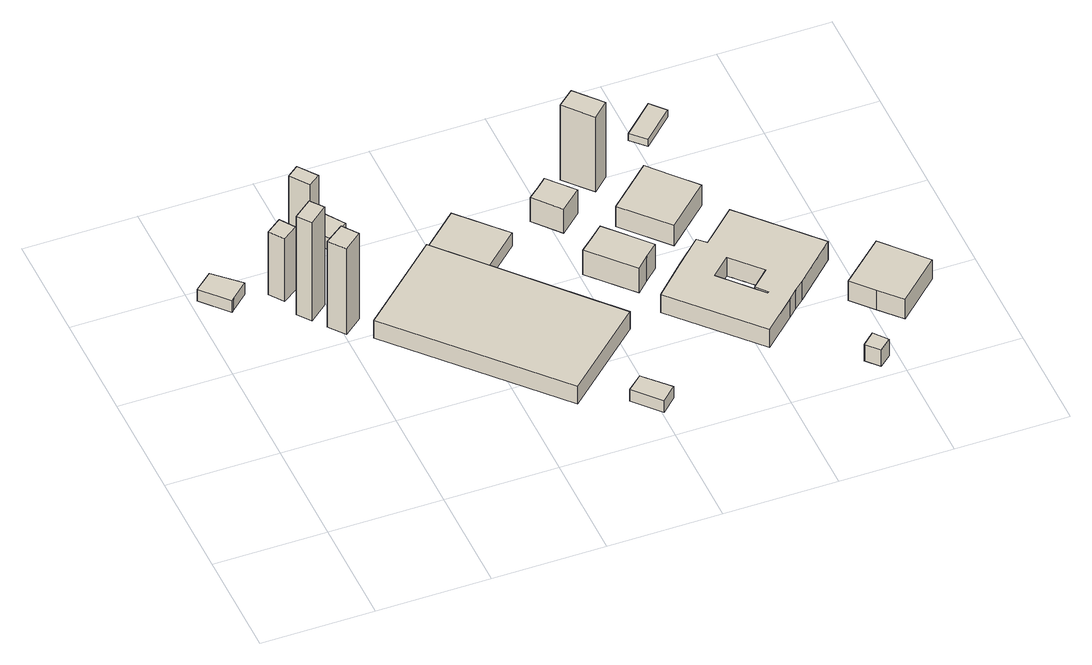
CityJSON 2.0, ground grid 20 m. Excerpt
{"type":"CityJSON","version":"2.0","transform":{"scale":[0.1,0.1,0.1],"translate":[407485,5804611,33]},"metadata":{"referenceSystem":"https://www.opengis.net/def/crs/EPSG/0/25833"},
"CityObjects":{
"building1":{"type":"Building","attributes":{"Gemeindeschluessel":"11000009","BezugspunktDach":"2200","function":"31001_2000","measuredHeight":2.51,"storeysAboveGround":1},"address":[{"country":"Germany","locality":"Berlin","thoroughfareNumber":"952 (7)","thoroughfareName":"Nuscheweg"}],"geometry":[{"type":"Solid","lod":"1","boundaries":[[[[0,1,2,3,4,5]],[[6,7,8,9,10,11]],[[6,11,5,4]],[[7,6,4,3]],[[8,7,3,2]],[[9,8,2,1]],[[10,9,1,0]],[[11,10,0,5]]]]}]},
"building2":{"type":"Building","attributes":{"Gemeindeschluessel":"11000009","BezugspunktDach":"2200","function":"31001_1010","measuredHeight":13.74,"storeysAboveGround":1},"address":[{"country":"Germany","locality":"Berlin","thoroughfareNumber":"953 (3)","thoroughfareName":"Nuscheweg"}],"geometry":[{"type":"Solid","lod":"1","boundaries":[[[[12,13,14,15]],[[16,17,18,19]],[[16,19,15,14]],[[17,16,14,13]],[[18,17,13,12]],[[19,18,12,15]]]]}]},
"building3":{"type":"Building","attributes":{"Gemeindeschluessel":"11000009","BezugspunktDach":"2200","function":"31001_1010","measuredHeight":21.39,"storeysAboveGround":1},"address":[{"country":"Germany","locality":"Berlin","thoroughfareNumber":"953 (2)","thoroughfareName":"Nuscheweg"}],"geometry":[{"type":"Solid","lod":"1","boundaries":[[[[20,21,22,23]],[[24,25,26,27]],[[24,27,23,22]],[[25,24,22,21]],[[26,25,21,20]],[[27,26,20,23]]]]}]},
"building4":{"type":"Building","attributes":{"Gemeindeschluessel":"11000009","BezugspunktDach":"2200","function":"31001_1010","measuredHeight":18.75,"storeysAboveGround":1},"address":[{"country":"Germany","locality":"Berlin","thoroughfareNumber":"953 (1)","thoroughfareName":"Nuscheweg"}],"geometry":[{"type":"Solid","lod":"1","boundaries":[[[[28,29,30,31]],[[32,33,34,35]],[[32,35,31,30]],[[33,32,30,29]],[[34,33,29,28]],[[35,34,28,31]]]]}]},
"building5":{"type":"Building","attributes":{"Gemeindeschluessel":"11000009","BezugspunktDach":"2200","function":"31001_1010","measuredHeight":19.54,"storeysAboveGround":1},"address":[{"country":"Germany","locality":"Berlin","thoroughfareNumber":"953 (4)","thoroughfareName":"Nuscheweg"}],"geometry":[{"type":"Solid","lod":"1","boundaries":[[[[36,37,38,39]],[[40,41,42,43]],[[40,43,39,38]],[[41,40,38,37]],[[42,41,37,36]],[[43,42,36,39]]]]}]},
"building6":{"type":"Building","attributes":{"Gemeindeschluessel":"11000009","BezugspunktDach":"2200","function":"31001_1010","measuredHeight":2.76,"storeysAboveGround":1},"address":[{"country":"Germany","locality":"Berlin","thoroughfareNumber":"953 (5)","thoroughfareName":"Nuscheweg"}],"geometry":[{"type":"Solid","lod":"1","boundaries":[[[[44,45,46,47]],[[48,49,50,51]],[[48,51,47,46]],[[49,48,46,45]],[[50,49,45,44]],[[51,50,44,47]]]]}]},
"building7":{"type":"Building","attributes":{"Gemeindeschluessel":"11000009","function":"31001_2000"},"address":[{"country":"Germany","locality":"Berlin","thoroughfareNumber":"954 (7)","thoroughfareName":"Nuscheweg"}],"children":["building7-1","building7-2"]},
"building7-1":{"type":"BuildingPart","attributes":{"BezugspunktDach":"2200","measuredHeight":5.38,"storeysAboveGround":1},"parents":["building7"],"geometry":[{"type":"MultiSurface","lod":"1","boundaries":[[[52,53,54,55]],[[56,57,58,59]],[[56,59,55,54]],[[57,60,61,62,56,54,53]],[[58,57,53,52]],[[59,58,52,55]],[[56,62,61,60]]]}]},
"building7-2":{"type":"BuildingPart","attributes":{"BezugspunktDach":"2200","measuredHeight":2.9,"storeysAboveGround":1},"parents":["building7"],"geometry":[{"type":"Solid","lod":"1","boundaries":[[[[61,63,64,62]],[[65,66,60,56]],[[65,56,62,64]],[[66,65,64,63]],[[60,66,63,61]],[[56,60,61,62]]]]}]},
"building8":{"type":"Building","attributes":{"Gemeindeschluessel":"11000009","BezugspunktDach":"2200","function":"31001_2000","measuredHeight":2.54,"storeysAboveGround":1},"address":[{"country":"Germany","locality":"Berlin","thoroughfareNumber":"954 (13)","thoroughfareName":"Nuscheweg"}],"geometry":[{"type":"Solid","lod":"1","boundaries":[[[[67,68,69,70]],[[71,72,73,74]],[[71,74,70,69]],[[72,71,69,68]],[[73,72,68,67]],[[74,73,67,70]]]]}]},
"building9":{"type":"Building","attributes":{"Gemeindeschluessel":"11000009","BezugspunktDach":"2200","function":"31001_1010","measuredHeight":6.16,"storeysAboveGround":1},"address":[{"country":"Germany","locality":"Berlin","thoroughfareNumber":"954 (4)","thoroughfareName":"Nuscheweg"}],"geometry":[{"type":"Solid","lod":"1","boundaries":[[[[75,76,77,78,79]],[[80,81,82,83,84]],[[80,84,79,78]],[[81,80,78,77]],[[82,81,77,76]],[[83,82,76,75]],[[84,83,75,79]]]]}]},
"building10":{"type":"Building","attributes":{"Gemeindeschluessel":"11000009","BezugspunktDach":"2200","function":"31001_1010","measuredHeight":6.5,"storeysAboveGround":1},"address":[{"country":"Germany","locality":"Berlin","thoroughfareNumber":"954 (3)","thoroughfareName":"Nuscheweg"}],"geometry":[{"type":"Solid","lod":"1","boundaries":[[[[85,86,87,88,89,90]],[[91,92,93,94,95,96]],[[91,96,90,89]],[[92,91,89,88]],[[93,92,88,87]],[[94,93,87,86]],[[95,94,86,85]],[[96,95,85,90]]]]}]},
"building11":{"type":"Building","attributes":{"Gemeindeschluessel":"11000009","BezugspunktDach":"2200","function":"31001_1010","measuredHeight":16.3,"storeysAboveGround":1},"address":[{"country":"Germany","locality":"Berlin","thoroughfareNumber":"954 (5)","thoroughfareName":"Nuscheweg"}],"geometry":[{"type":"Solid","lod":"1","boundaries":[[[[97,98,99,100]],[[101,102,103,104]],[[101,104,100,99]],[[102,101,99,98]],[[103,102,98,97]],[[104,103,97,100]]]]}]},
"building12":{"type":"Building","attributes":{"Gemeindeschluessel":"11000009","BezugspunktDach":"2200","function":"31001_1010","measuredHeight":5.88,"storeysAboveGround":1},"address":[{"country":"Germany","locality":"Berlin","thoroughfareNumber":"954 (2)","thoroughfareName":"Nuscheweg"}],"geometry":[{"type":"Solid","lod":"1","boundaries":[[[[105,106,107,108,109]],[[110,111,112,113,114]],[[110,114,109,108]],[[111,110,108,107]],[[112,111,107,106]],[[113,112,106,105]],[[114,113,105,109]]]]}]},
"building13":{"type":"Building","attributes":{"Gemeindeschluessel":"11000009","function":"31001_3200"},"address":[{"country":"Germany","locality":"Berlin","thoroughfareNumber":"954","thoroughfareName":"Nuscheweg"}],"children":["building13-1","building13-2","building13-3"]},
"building13-1":{"type":"BuildingPart","attributes":{"BezugspunktDach":"2200","measuredHeight":4.01,"storeysAboveGround":1},"parents":["building13"],"geometry":[{"type":"Solid","lod":"1","boundaries":[[[[115,116,117,118,119,120,121,122,123,124],[125,126,127,128,129,130]],[[131,132,133,134,135,136,137,138,139,140],[141,142,143,144,145,146]],[[131,140,124,123]],[[132,131,123,122]],[[133,132,122,121]],[[134,133,121,120]],[[135,134,120,119]],[[136,135,119,118]],[[137,136,118,117]],[[138,137,117,116]],[[139,138,116,115]],[[140,139,115,124]],[[141,146,130,129]],[[142,141,129,128]],[[143,142,128,127]],[[144,143,127,126]],[[145,144,126,125]],[[146,145,125,130]]]]}]},
"building13-2":{"type":"BuildingPart","attributes":{"BezugspunktDach":"2200","measuredHeight":3.45,"storeysAboveGround":1},"parents":["building13"],"geometry":[{"type":"Solid","lod":"1","boundaries":[[[[147,148,149,150,151,152,153]],[[131,144,145,146,138,139,140]],[[131,140,153,152]],[[144,131,152,151]],[[145,144,151,150]],[[146,145,150,149]],[[139,138,148,147]],[[140,139,147,153]],[[138,146,149,148]]]]}]},
"building13-3":{"type":"BuildingPart","attributes":{"BezugspunktDach":"2200","measuredHeight":4.47,"storeysAboveGround":1},"parents":["building13"],"geometry":[{"type":"MultiSurface","lod":"1","boundaries":[[[154,155,156,157,158,159]],[[142,136,137,138,146,141]],[[142,141,159,158]],[[136,142,158,157]],[[137,136,157,156]],[[138,137,156,155]],[[146,149,148,155,154]],[[141,146,154,159]],[[148,149,146,138]]]}]},
"building14":{"type":"Building","attributes":{"Gemeindeschluessel":"11000009","BezugspunktDach":"2200","function":"31001_1010","measuredHeight":3.56,"storeysAboveGround":1},"address":[{"country":"Germany","locality":"Berlin","thoroughfareNumber":"954 (16)","thoroughfareName":"Nuscheweg"}],"geometry":[{"type":"Solid","lod":"1","boundaries":[[[[160,161,162,163]],[[164,165,166,167]],[[164,167,163,162]],[[165,164,162,161]],[[166,165,161,160]],[[167,166,160,163]]]]}]},
"building15":{"type":"Building","attributes":{"Gemeindeschluessel":"11000009","BezugspunktDach":"2200","function":"31001_2000","measuredHeight":1.48,"storeysAboveGround":1},"address":[{"country":"Germany","locality":"Berlin","thoroughfareNumber":"954 (6)","thoroughfareName":"Nuscheweg"}],"geometry":[{"type":"Solid","lod":"1","boundaries":[[[[168,169,170,171]],[[172,173,174,175]],[[172,175,171,170]],[[173,172,170,169]],[[174,173,169,168]],[[175,174,168,171]]]]}]},
"building16":{"type":"Building","attributes":{"Gemeindeschluessel":"11000009","BezugspunktDach":"2200","function":"31001_1010","measuredHeight":5.3,"storeysAboveGround":2},"address":[{"country":"Germany","locality":"Berlin","thoroughfareNumber":"954 (1)","thoroughfareName":"Nuscheweg"}],"geometry":[{"type":"Solid","lod":"1","boundaries":[[[[176,177,178,179,180,181]],[[182,183,184,185,186,187]],[[182,187,181,180]],[[183,182,180,179]],[[184,183,179,178]],[[185,184,178,177]],[[186,185,177,176]],[[187,186,176,181]]]]}]}
},
"vertices":[
[49,522,46],[54,527,46],[84,554,46],[82,556,46],[40,596,46],[8,569,46],[40,596,21],[82,556,21],[84,554,21],[54,527,21],[49,522,21],[8,569,21],
[136,513,159],[163,532,159],[145,558,159],[118,538,159],[145,558,22],[163,532,22],[136,513,22],[118,538,22],
[160,455,235],[193,482,235],[175,505,235],[142,479,235],[175,505,21],[193,482,21],[160,455,21],[142,479,21],
[199,405,208],[231,431,208],[211,458,208],[177,433,208],[211,458,21],[231,431,21],[199,405,21],[177,433,21],
[198,557,217],[219,572,217],[195,605,217],[174,589,217],[195,605,22],[219,572,22],[198,557,22],[174,589,22],
[249,596,49],[285,619,49],[257,660,49],[222,635,49],[257,660,22],[285,619,22],[249,596,22],[222,635,22],
[479,115,58],[623,246,58],[382,515,58],[236,382,58],[382,515,20],[623,246,20],[479,115,20],[236,382,20],[455,435,20],[455,435,49],[382,515,49],
[523,497,49],[450,577,49],[450,577,20],[523,497,20],
[598,41,48],[625,67,48],[584,111,48],[557,87,48],[584,111,23],[625,67,23],[598,41,23],[557,87,23],
[610,493,73],[648,527,73],[609,572,73],[590,555,73],[571,539,73],[590,555,21],[609,572,21],[648,527,21],[610,493,21],[571,539,21],
[668,317,75],[690,338,75],[713,360,75],[648,433,75],[625,412,75],[601,391,75],[625,412,22],[648,433,22],[713,360,22],[690,338,22],[668,317,22],[601,391,22],
[695,565,182],[723,591,182],[682,638,182],[653,613,182],[682,638,19],[723,591,19],[695,565,19],[653,613,19],
[761,397,67],[838,468,67],[804,507,67],[770,546,67],[692,474,67],[770,546,23],[804,507,23],[838,468,23],[761,397,23],[692,474,23],
[812,118,63],[869,172,63],[885,187,63],[902,202,63],[976,273,63],[859,402,63],[797,344,63],[783,358,63],[737,314,63],[682,260,63],[841,198,63],[778,268,63],[812,300,63],[859,249,63],[827,219,63],[844,200,63],[737,314,23],[783,358,23],[797,344,23],[859,402,23],[976,273,23],[902,202,23],[885,187,23],[869,172,23],[812,118,23],[682,260,23],[827,219,23],[859,249,23],[812,300,23],[778,268,23],[841,198,23],[844,200,23],
[812,118,57],[869,172,57],[844,200,57],[841,198,57],[778,268,57],[737,314,57],[682,260,57],
[844,200,61],[869,172,61],[885,187,61],[902,202,61],[859,249,61],[827,219,61],
[960,10,59],[981,28,59],[962,52,59],[940,32,59],[962,52,23],[981,28,23],[960,10,23],[940,32,23],
[817,642,24],[872,694,24],[849,720,24],[793,667,24],[849,720,9],[872,694,9],[817,642,9],[793,667,9],
[1003,133,67],[1037,96,67],[1112,166,67],[1079,204,67],[1046,241,67],[969,171,67],[1046,241,25],[1079,204,25],[1112,166,25],[1037,96,25],[1003,133,25],[969,171,25]
]}
